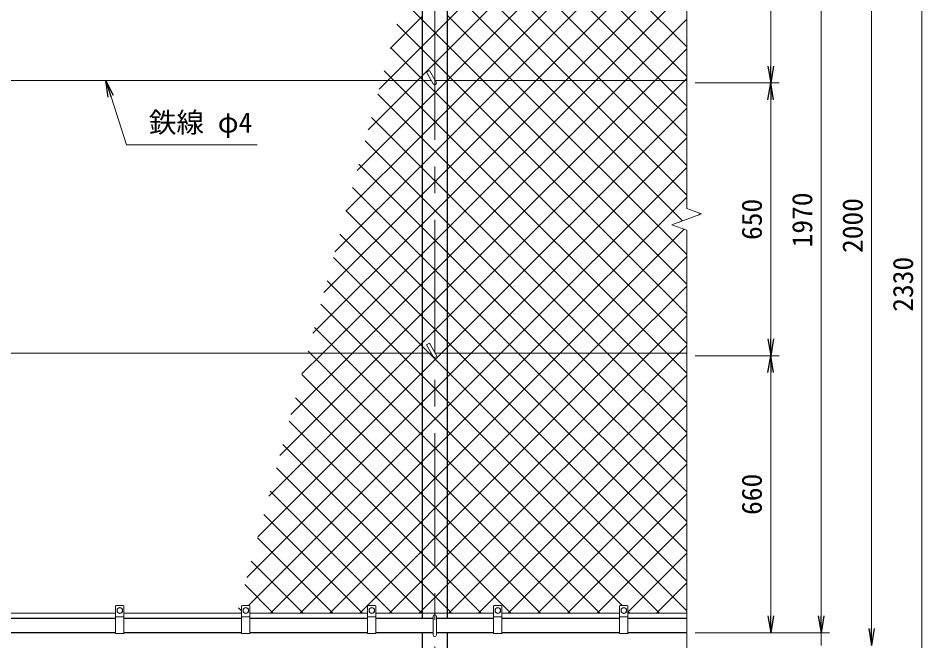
# Model space of a CAD drawing. Units: millimetres, scale not verified. Extents: x -4200 to 4200, y -2970 to 2970.
# Drawn here: x -2577 to -425, y -530 to 954 of the extents above; entities that cross this region are included whole.
import ezdxf
from ezdxf.enums import TextEntityAlignment as Align

# ---------------------------------------------------------------- set-up
doc = ezdxf.new("R2010")
doc.units = ezdxf.units.MM
doc.header["$LTSCALE"] = 10
doc.linetypes.add('USER1', pattern=[50.8, 31.75, -6.35, 6.35, -6.35])
for name, color, linetype, lineweight in [('0-0_D-STR1', 1, 'Continuous', 25), ('0-1_D-STR3', 3, 'Continuous', 13), ('0-2_D-BMK', 2, 'USER1', 13), ('0-3_D-STR2', 7, 'Continuous', 13), ('0-4_D-STR-DIM', 7, 'Continuous', 13), ('0-5_0', 7, 'Continuous', 25), ('0-A_D-STR-TXT', 7, 'Continuous', 13)]:
    doc.layers.add(name, color=color, linetype=linetype, lineweight=lineweight)
doc.styles.add('ＭＳ ゴシック', font='')
doc.styles.get('ＭＳ ゴシック').set_extended_font_data('MS Gothic')

# ---------------------------------------------------------------- blocks, each defined once
blk = doc.blocks.new('_Open')
at = {"layer": '0-5_0'}
blk.add_line((-10, 1.667), (0, 0), dxfattribs=at)
blk.add_lwpolyline([(-10, -1.667), (0, 0), (-10, 0)], dxfattribs=at)

msp = doc.modelspace()

# ---------------------------------------------------------------- linework, layer by layer
at = {"layer": '0-0_D-STR1'}
for p, q in [((-1615.22, 1426), (-1615.22, -476)), ((-1554.72, -476), (-1554.72, 1426)), ((-2344.97, -476), (-2624.97, -476)), ((-2044.97, -476), (-2324.97, -476)), ((-1744.97, -476), (-2024.97, -476)), ((-1588.97, -476), (-1724.97, -476)), ((-1444.97, -476), (-1580.97, -476)), ((-1144.97, -476), (-1424.97, -476)), ((-984.97, -476), (-1124.97, -476)), ((-2344.97, -510), (-2624.97, -510)), ((-2044.97, -510), (-2324.97, -510)), ((-1744.97, -510), (-2024.97, -510)), ((-1588.97, -510), (-1724.97, -510)), ((-1444.97, -510), (-1580.97, -510)), ((-1144.97, -510), (-1424.97, -510)), ((-984.97, -510), (-1124.97, -510))]:
    msp.add_line(p, q, dxfattribs=at)
msp.add_lwpolyline([(-1615.22, -510), (-1615.22, -845), (-1554.72, -845), (-1554.72, -510)], dxfattribs=at)
at = {"layer": '0-1_D-STR3'}
for p, q in [((-1604.37, 825.59), (-1597.44, 829.59)), ((-1604.37, 825.59), (-1588.44, 798)), ((-1597.44, 829.59), (-1581.51, 802)), ((-1593.06, 806), (-3383.82, 806)), ((-984.97, 806), (-1583.82, 806)), ((-1604.37, 175.59), (-1597.44, 179.59)), ((-1604.37, 175.59), (-1588.44, 148)), ((-1597.44, 179.59), (-1581.51, 152)), ((-1593.06, 156), (-3383.82, 156)), ((-984.97, 156), (-1583.82, 156)), ((-2344.97, -512), (-2344.97, -447)), ((-2326.97, -445), (-2342.97, -445)), ((-2324.97, -512), (-2324.97, -447)), ((-2044.97, -512), (-2044.97, -447)), ((-2026.97, -445), (-2042.97, -445)), ((-2024.97, -512), (-2024.97, -447)), ((-1744.97, -512), (-1744.97, -447)), ((-1726.97, -445), (-1742.97, -445)), ((-1724.97, -512), (-1724.97, -447)), ((-1444.97, -512), (-1444.97, -447)), ((-1426.97, -445), (-1442.97, -445)), ((-1424.97, -512), (-1424.97, -447)), ((-1144.97, -512), (-1144.97, -447)), ((-1126.97, -445), (-1142.97, -445)), ((-1124.97, -512), (-1124.97, -447)), ((-2624.97, -463), (-2344.97, -463)), ((-2324.97, -472), (-2344.97, -472)), ((-2341.47, -460.74), (-2341.47, -453.26)), ((-2341.47, -460.74), (-2334.97, -464.5)), ((-2334.97, -464.5), (-2328.47, -460.74)), ((-2328.47, -460.74), (-2328.47, -453.26)), ((-2324.97, -463), (-2044.97, -463)), ((-2024.97, -472), (-2044.97, -472)), ((-2041.47, -460.74), (-2041.47, -453.26)), ((-2041.47, -460.74), (-2034.97, -464.5)), ((-2034.97, -464.5), (-2028.47, -460.74)), ((-2028.47, -460.74), (-2028.47, -453.26)), ((-2024.97, -463), (-1744.97, -463)), ((-1724.97, -472), (-1744.97, -472)), ((-1741.47, -460.74), (-1741.47, -453.26)), ((-1741.47, -460.74), (-1734.97, -464.5)), ((-1734.97, -464.5), (-1728.47, -460.74)), ((-1728.47, -460.74), (-1728.47, -453.26)), ((-1724.97, -463), (-1444.97, -463)), ((-1588.97, -515), (-1588.97, -471)), ((-1580.97, -515), (-1580.97, -471)), ((-1424.97, -472), (-1444.97, -472)), ((-1441.47, -460.74), (-1441.47, -453.26)), ((-1441.47, -460.74), (-1434.97, -464.5)), ((-1434.97, -464.5), (-1428.47, -460.74)), ((-1428.47, -460.74), (-1428.47, -453.26)), ((-1424.97, -463), (-1144.97, -463)), ((-1124.97, -472), (-1144.97, -472)), ((-1141.47, -460.74), (-1141.47, -453.26)), ((-1141.47, -460.74), (-1134.97, -464.5)), ((-1134.97, -464.5), (-1128.47, -460.74)), ((-1128.47, -460.74), (-1128.47, -453.26)), ((-1124.97, -463), (-984.97, -463)), ((-2324.97, -512), (-2344.97, -512)), ((-2024.97, -512), (-2044.97, -512)), ((-1724.97, -512), (-1744.97, -512)), ((-1424.97, -512), (-1444.97, -512)), ((-1124.97, -512), (-1144.97, -512))]:
    msp.add_line(p, q, dxfattribs=at)
for points in [[(-2341.47, -453.26), (-2334.97, -449.5), (-2328.47, -453.26)], [(-2041.47, -453.26), (-2034.97, -449.5), (-2028.47, -453.26)], [(-1741.47, -453.26), (-1734.97, -449.5), (-1728.47, -453.26)], [(-1441.47, -453.26), (-1434.97, -449.5), (-1428.47, -453.26)], [(-1141.47, -453.26), (-1134.97, -449.5), (-1128.47, -453.26)]]:
    msp.add_lwpolyline(points, dxfattribs=at)
for centre in [(-2334.97, -457), (-2034.97, -457), (-1734.97, -457), (-1434.97, -457), (-1134.97, -457)]:
    msp.add_circle(centre, 6.49, dxfattribs=at)
for centre, radius, start, end in [((-1584.97, 800), 4, 210, 30), ((-1584.97, 150), 4, 210, 30), ((-2342.97, -447), 2, 90, 180), ((-2326.97, -447), 2, 0, 90), ((-2042.97, -447), 2, 90, 180), ((-2026.97, -447), 2, 0, 90), ((-1742.97, -447), 2, 90, 180), ((-1726.97, -447), 2, 0, 90), ((-1442.97, -447), 2, 90, 180), ((-1426.97, -447), 2, 0, 90), ((-1142.97, -447), 2, 90, 180), ((-1126.97, -447), 2, 0, 90), ((-1584.97, -471), 4, 0, 180), ((-1584.97, -515), 4, 180, 0)]:
    msp.add_arc(centre, radius, start, end, dxfattribs=at)
at = {"layer": '0-2_D-BMK'}
msp.add_line((-1584.97, -860), (-1584.97, 1500), dxfattribs=at)
at = {"layer": '0-3_D-STR2'}
for p, q in [((-1554.72, 948.07), (-1089.79, 1413)), ((-1554.72, 877.36), (-1019.08, 1413)), ((-984.97, 886.04), (-1511.93, 1413)), ((-1484.66, 806), (-984.97, 1305.69)), ((-1117.06, 806), (-1554.72, 1243.66)), ((-1413.95, 806), (-984.97, 1234.97)), ((-1187.78, 806), (-1554.72, 1172.95)), ((-1343.24, 806), (-984.97, 1164.26)), ((-1272.53, 806), (-984.97, 1093.55)), ((-1201.82, 806), (-984.97, 1022.84)), ((-1615.22, 950.61), (-1660.57, 995.95)), ((-1691.37, 882.13), (-1615.22, 958.28)), ((-1584.97, 920.36), (-1615.22, 950.61)), ((-1584.97, 917.82), (-1554.72, 948.07)), ((-1399.91, 806), (-1554.72, 960.82)), ((-1131.11, 806), (-984.97, 952.13)), ((-1615.22, 879.9), (-1675.63, 940.3)), ((-1615.22, 887.57), (-1584.97, 917.82)), ((-1554.72, 890.11), (-1584.97, 920.36)), ((-1696.79, 806), (-1615.22, 887.57)), ((-1470.62, 806), (-1554.72, 890.11)), ((-1584.97, 849.65), (-1615.22, 879.9)), ((-1584.97, 847.11), (-1554.72, 877.36)), ((-1060.4, 806), (-984.97, 881.42)), ((-1615.22, 816.86), (-1584.97, 847.11)), ((-1554.72, 819.4), (-1584.97, 849.65)), ((-1541.33, 806), (-1554.72, 819.4)), ((-1743.85, 688.23), (-1626.08, 806)), ((-1717.61, 785.18), (-1696.79, 806)), ((-1626.08, 806), (-1615.22, 816.86)), ((-1554.72, 735.94), (-1484.66, 806)), ((-1554.72, 665.22), (-1413.95, 806)), ((-1554.72, 594.51), (-1343.24, 806)), ((-1554.72, 523.8), (-1272.53, 806)), ((-1554.72, 453.09), (-1201.82, 806)), ((-1554.72, 382.38), (-1131.11, 806)), ((-1554.72, 311.67), (-1060.4, 806)), ((-1554.72, 240.96), (-989.69, 806)), ((-984.97, 249.65), (-1541.33, 806)), ((-984.97, 320.36), (-1470.62, 806)), ((-984.97, 391.07), (-1399.91, 806)), ((-984.97, 603.2), (-1187.78, 806)), ((-984.97, 673.91), (-1117.06, 806)), ((-989.69, 806), (-984.97, 810.71)), ((-1615.22, 667.76), (-1720.81, 773.35)), ((-1584.97, 705.69), (-1554.72, 735.94)), ((-1615.22, 597.05), (-1735.87, 717.7)), ((-1615.22, 675.44), (-1584.97, 705.69)), ((-1796.33, 494.33), (-1615.22, 675.44)), ((-1584.97, 637.51), (-1615.22, 667.76)), ((-1615.22, 526.34), (-1750.93, 662.05)), ((-1584.97, 634.97), (-1554.72, 665.22)), ((-1615.22, 604.72), (-1584.97, 634.97)), ((-1554.72, 607.26), (-1584.97, 637.51)), ((-1822.57, 397.38), (-1615.22, 604.72)), ((-1615.22, 455.63), (-1766, 606.4)), ((-1103.46, 156), (-1554.72, 607.26)), ((-1584.97, 566.8), (-1615.22, 597.05)), ((-1584.97, 564.26), (-1554.72, 594.51)), ((-1615.22, 534.01), (-1584.97, 564.26)), ((-1554.72, 536.55), (-1584.97, 566.8)), ((-1615.22, 384.92), (-1781.06, 550.75)), ((-1848.8, 300.43), (-1615.22, 534.01)), ((-1584.97, 496.09), (-1615.22, 526.34)), ((-1584.97, 493.55), (-1554.72, 523.8)), ((-1174.17, 156), (-1554.72, 536.55)), ((-1615.22, 314.21), (-1796.12, 495.1)), ((-1554.72, 465.84), (-1584.97, 496.09)), ((-1615.22, 463.3), (-1584.97, 493.55)), ((-956.92, 485.21), (-953.09, 489.05)), ((-1875.04, 203.48), (-1615.22, 463.3)), ((-1584.97, 425.38), (-1615.22, 455.63)), ((-1584.97, 422.84), (-1554.72, 453.09)), ((-1244.88, 156), (-1554.72, 465.84)), ((-1615.22, 243.5), (-1811.18, 439.45)), ((-1615.22, 392.59), (-1584.97, 422.84)), ((-1554.72, 395.13), (-1584.97, 425.38)), ((-1851.82, 156), (-1615.22, 392.59)), ((-1315.59, 156), (-1554.72, 395.13)), ((-1584.97, 354.67), (-1615.22, 384.92)), ((-1584.97, 352.13), (-1554.72, 382.38)), ((-1215.42, 156), (-984.97, 386.45)), ((-1615.22, 321.88), (-1584.97, 352.13)), ((-1554.72, 324.42), (-1584.97, 354.67)), ((-1386.3, 156), (-1554.72, 324.42)), ((-1781.11, 156), (-1615.22, 321.88)), ((-1584.97, 283.96), (-1615.22, 314.21)), ((-1584.97, 281.42), (-1554.72, 311.67)), ((-1144.71, 156), (-984.97, 315.74)), ((-1615.22, 251.17), (-1584.97, 281.42)), ((-1554.72, 253.71), (-1584.97, 283.96)), ((-1710.4, 156), (-1615.22, 251.17)), ((-1584.97, 213.25), (-1615.22, 243.5)), ((-1584.97, 210.71), (-1554.72, 240.96)), ((-1457.01, 156), (-1554.72, 253.71)), ((-1074, 156), (-984.97, 245.03)), ((-1810.57, 156), (-1871.42, 216.86)), ((-1615.22, 180.46), (-1584.97, 210.71)), ((-1554.72, 183), (-1584.97, 213.25)), ((-1639.69, 156), (-1615.22, 180.46)), ((-1527.72, 156), (-1554.72, 183)), ((-1003.29, 156), (-984.97, 174.31)), ((-1980, -184.31), (-1639.69, 156)), ((-1953.76, -87.36), (-1710.4, 156)), ((-1927.52, 9.59), (-1781.11, 156)), ((-1901.28, 106.53), (-1851.82, 156)), ((-1881.28, 156), (-1886.49, 161.21)), ((-1615.22, -110.05), (-1881.28, 156)), ((-1615.22, -39.34), (-1810.57, 156)), ((-1554.72, -183.3), (-1215.42, 156)), ((-1554.72, -254.01), (-1144.71, 156)), ((-1554.72, -324.72), (-1074, 156)), ((-1554.72, -395.44), (-1003.29, 156)), ((-984.97, -386.75), (-1527.72, 156)), ((-984.97, -316.04), (-1457.01, 156)), ((-984.97, -245.33), (-1386.3, 156)), ((-984.97, -174.62), (-1315.59, 156)), ((-984.97, -103.91), (-1244.88, 156)), ((-984.97, -33.2), (-1174.17, 156)), ((-984.97, 37.51), (-1103.46, 156)), ((-1615.22, -180.76), (-1901.55, 105.56)), ((-1551.58, -463), (-984.97, 103.6)), ((-1615.22, -251.47), (-1916.61, 49.91)), ((-1480.87, -463), (-984.97, 32.89)), ((-1615.22, -322.19), (-1931.67, -5.74)), ((-1584.97, -69.59), (-1615.22, -39.34)), ((-1410.16, -463), (-984.97, -37.82)), ((-1615.22, -392.9), (-1946.73, -61.39)), ((-1554.72, -99.84), (-1584.97, -69.59)), ((-1191.57, -463), (-1554.72, -99.84)), ((-1615.83, -463), (-1961.79, -117.04)), ((-1584.97, -140.3), (-1615.22, -110.05)), ((-1339.45, -463), (-984.97, -108.53)), ((-1554.72, -170.55), (-1584.97, -140.3)), ((-1262.28, -463), (-1554.72, -170.55)), ((-1686.54, -463), (-1976.85, -172.69)), ((-1584.97, -211.01), (-1615.22, -180.76)), ((-1584.97, -213.55), (-1554.72, -183.3)), ((-1268.74, -463), (-984.97, -179.24)), ((-1615.22, -243.8), (-1584.97, -213.55)), ((-1554.72, -241.26), (-1584.97, -211.01)), ((-1757.25, -463), (-1991.91, -228.34)), ((-1834.42, -463), (-1615.22, -243.8)), ((-1584.97, -281.72), (-1615.22, -251.47)), ((-1584.97, -284.26), (-1554.72, -254.01)), ((-1332.99, -463), (-1554.72, -241.26)), ((-1198.03, -463), (-984.97, -249.95)), ((-1827.96, -463), (-2006.98, -283.99)), ((-1615.22, -314.51), (-1584.97, -284.26)), ((-1554.72, -311.97), (-1584.97, -281.72)), ((-1763.71, -463), (-1615.22, -314.51)), ((-1584.97, -352.44), (-1615.22, -322.19)), ((-1403.7, -463), (-1554.72, -311.97)), ((-1124.97, -460.66), (-984.97, -320.66)), ((-1898.67, -463), (-2022.04, -339.64)), ((-1584.97, -354.97), (-1554.72, -324.72)), ((-1615.22, -385.22), (-1584.97, -354.97)), ((-1554.72, -382.69), (-1584.97, -352.44)), ((-1693, -463), (-1615.22, -385.22)), ((-1474.41, -463), (-1554.72, -382.69)), ((-1969.38, -463), (-2037.1, -395.29)), ((-1584.97, -423.15), (-1615.22, -392.9)), ((-1584.97, -425.69), (-1554.72, -395.44)), ((-1056.6, -463), (-984.97, -391.37)), ((-1615.22, -455.94), (-1584.97, -425.69)), ((-1554.72, -453.4), (-1584.97, -423.15)), ((-2044.97, -458.12), (-2052.16, -450.94)), ((-2046.55, -463), (-2044.97, -461.42)), ((-1622.29, -463), (-1615.22, -455.94)), ((-1545.12, -463), (-1554.72, -453.4)), ((-1120.86, -463), (-1124.97, -458.88)), ((-985.89, -463), (-984.97, -462.08))]:
    msp.add_line(p, q, dxfattribs=at)
for points in [[(-984.97, 815.33), (-1554.72, 1385.08), (-1555.14, 1385.5)], [(-1770.09, 591.28), (-1615.22, 746.15), (-1584.97, 776.4), (-1555.37, 806), (-1554.72, 806.65), (-984.97, 1376.4)], [(-984.97, 744.62), (-1046.35, 806), (-1554.72, 1314.37), (-1570.2, 1329.85)], [(-984.97, 532.49), (-1258.49, 806), (-1554.72, 1102.24), (-1584.97, 1132.49), (-1615.22, 1162.74), (-1615.38, 1162.9)], [(-994.67, 471.47), (-1329.2, 806), (-1554.72, 1031.53), (-1584.97, 1061.78), (-1615.22, 1092.03), (-1630.44, 1107.25)], [(-984.97, 178.94), (-1554.72, 748.69), (-1584.97, 778.94), (-1612.04, 806), (-1615.22, 809.19), (-1690.69, 884.65)], [(-984.97, 108.22), (-1032.75, 156), (-1554.72, 677.97), (-1584.97, 708.22), (-1615.22, 738.47), (-1682.75, 806), (-1705.75, 829)], [(-2006.24, -281.26), (-1615.22, 109.75), (-1584.97, 140), (-1568.97, 156), (-1554.72, 170.25), (-984.97, 740)], [(-2032.48, -378.21), (-1615.22, 39.04), (-1584.97, 69.29), (-1554.72, 99.54), (-1498.26, 156), (-984.97, 669.29)], [(-2028.55, -445), (-1615.22, -31.67), (-1584.97, -1.42), (-1554.72, 28.83), (-1427.55, 156), (-984.97, 598.58)], [(-1975.84, -463), (-1615.22, -102.38), (-1584.97, -72.13), (-1554.72, -41.88), (-1356.84, 156), (-984.97, 527.87)], [(-1905.13, -463), (-1615.22, -173.09), (-1584.97, -142.84), (-1554.72, -112.59), (-1286.13, 156), (-990.7, 451.43)], [(-984.97, -457.46), (-1554.72, 112.29), (-1584.97, 142.54), (-1598.44, 156), (-1615.22, 172.79), (-1826.24, 383.81)], [(-1050.15, -463), (-1554.72, 41.58), (-1584.97, 71.83), (-1615.22, 102.08), (-1669.15, 156), (-1841.3, 328.16)], [(-1138.86, -445), (-1554.72, -29.13), (-1584.97, 1.12), (-1615.22, 31.37), (-1739.86, 156), (-1856.36, 272.51)]]:
    msp.add_lwpolyline(points, dxfattribs=at)
at = {"layer": '0-4_D-STR-DIM'}
for p, q in [((-984.97, 1520), (-984.97, 500.65)), ((-424.97, 1445), (-424.97, -805)), ((-784.97, 840), (-784.97, 1420)), ((-664.97, 1420), (-664.97, -470)), ((-544.97, -500), (-544.97, 1420)), ((-964.97, 800), (-764.97, 800)), ((-964.97, 800), (-764.97, 800)), ((-784.97, 760), (-784.97, 190)), ((-949.74, 487.83), (-984.97, 500.65)), ((-1020.21, 462.17), (-949.74, 487.83)), ((-984.97, 449.35), (-1020.21, 462.17)), ((-984.97, 449.35), (-984.97, -630)), ((-964.97, 150), (-764.97, 150)), ((-964.97, 150), (-764.97, 150)), ((-784.97, -470), (-784.97, 110)), ((-664.97, -470), (-664.97, -430)), ((-964.97, -510), (-644.97, -510)), ((-964.97, -510), (-644.97, -510)), ((-964.97, -510), (-764.97, -510)), ((-664.97, -510), (-664.97, -540))]:
    msp.add_line(p, q, dxfattribs=at)
at = {"layer": '0-A_D-STR-TXT'}
msp.add_lwpolyline([(-2008.02, 652.37), (-2319.35, 652.37), (-2367.45, 804.09)], dxfattribs=at)

# ---------------------------------------------------------------- block references
at = {"layer": '0-4_D-STR-DIM', "xscale": 4, "yscale": 4}
for p, rotation in [((-784.97, 800), 270), ((-784.97, 800), 90), ((-784.97, 150), 270), ((-784.97, 150), 90), ((-784.97, -510), 270), ((-664.97, -510), 270), ((-664.97, -510), 270), ((-544.97, -540), 270)]:
    msp.add_blockref('_Open', p, dxfattribs=dict(at, rotation=rotation))
at = {"layer": '0-A_D-STR-TXT', "xscale": 4, "yscale": 4, "rotation": 107.58773}
msp.add_blockref('_Open', (-2368.05, 806), dxfattribs=at)

# ---------------------------------------------------------------- texts
at = {"layer": '0-4_D-STR-DIM', "style": 'ＭＳ ゴシック'}
for s, p in [('650', (-791.72, 425.75)), ('1970', (-671.72, 408.1)), ('2000', (-551.72, 394.75)), ('2330', (-431.72, 254.75)), ('660', (-791.72, -229.25))]:
    msp.add_text(s, height=48.09, rotation=90, dxfattribs=at).set_placement(p, align=Align.BOTTOM_LEFT)
at = {"layer": '0-A_D-STR-TXT', "style": 'ＭＳ ゴシック'}
msp.add_text('鉄線 φ4', height=48.09, dxfattribs=at).set_placement((-2265.64, 667.24), align=Align.BOTTOM_LEFT)

doc.saveas('drawing.dxf')
